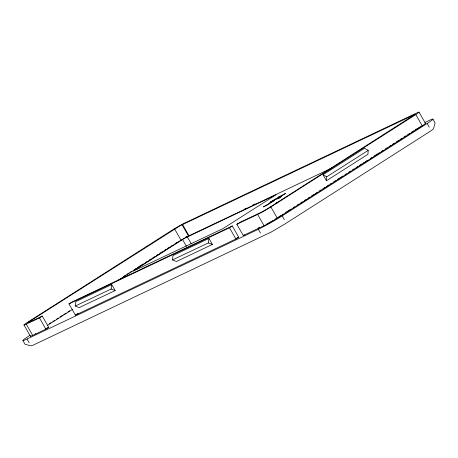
<?xml version="1.0" encoding="UTF-8"?>
<svg xmlns="http://www.w3.org/2000/svg" width="458" height="458" viewBox="0 0 458 458"><rect width="100%" height="100%" fill="white"/><g stroke="black" fill="none" stroke-linecap="round" stroke-linejoin="round"><path stroke-width="0.69" d="M326.445 180.75L326.703 176.817L368.198 150.361L364.516 148.295L323.022 174.75L326.445 180.75L367.94 154.294L368.198 150.361M75.232 306.059L75.793 301.604L111.729 284.567L115.153 290.567L79.217 307.604L75.232 306.059L111.168 289.015L115.153 290.567M111.168 289.015L111.729 284.567M172.448 259.949L173.01 255.501L208.945 238.458L212.369 244.458L176.433 261.501L172.448 259.949L208.384 242.906L212.369 244.458M208.384 242.906L208.945 238.458M276.455 203.134L277.617 202.293M420.742 126.345L421.114 126.082M235.887 239.024L238.727 237.21L232.309 225.96L71.809 302.08L68.963 303.894L75.381 315.144L235.887 239.024L229.469 227.769L68.963 303.894M424.99 123.437A10.815 0.658 -29.7 0 1 422.224 125.818L277.29 218.226A10.815 0.658 -29.7 0 1 264.037 225.674L243.267 235.521L236.855 224.271L239.694 222.456L260.459 212.609A6.486 0.395 -29.7 0 0 268.417 208.144L415.297 114.231L180.149 225.731L29.678 321.367A6.486 0.395 -29.7 0 0 29.106 322.329L42.273 316.089L48.691 327.338L45.846 329.153L32.684 335.393A10.815 0.658 -29.7 0 1 30.583 335.937M32.684 335.393L26.266 324.144L39.428 317.898L42.273 316.089M29.913 335.348L28.711 336.115A19.465 1.191 -29.7 0 0 26.999 339.017L29.14 342.767M49.269 323.812L51.073 322.661M52.882 321.51L54.685 320.365M56.489 319.215L58.292 318.064M60.095 316.913L62.5 315.379M63.702 314.612L66.112 313.077M67.916 311.927L69.719 310.776M123.242 276.655L125.647 275.121M126.849 274.353L129.253 272.819M130.456 272.052L131.658 271.285M134.068 269.751L135.871 268.6M137.675 267.449L143.085 263.997M145.495 262.468L146.697 261.701M149.102 260.167L150.905 259.016M152.709 257.865L154.512 256.715M156.315 255.564L158.119 254.413M159.928 253.263L162.332 251.728M164.136 250.578L165.939 249.427M167.141 248.665L169.546 247.131M171.349 245.98L172.557 245.213M174.962 243.679L177.366 242.145M47.506 325.34L72.736 309.253M117.786 280.536L181.03 240.21L187.248 236.62L332.451 167.702M182.513 239.511L133.072 271.193L222.92 228.616L276.077 194.787L184.305 238.423L182.513 239.511L186.458 246.433M75.381 315.144L78.221 313.329M229.469 227.769L232.309 225.96M279.884 196.528L278.418 197.221L285.534 193.476L280.754 196.287L281.475 196.161L278.51 198.268L276.592 199.178L278.504 197.833L277.663 198.096L269.836 202.379L279.884 196.528L280.542 197.679M236.855 224.271L257.619 214.424A10.815 0.658 -29.7 0 0 270.873 206.976L415.807 114.569A10.815 0.658 -29.7 0 0 416.763 112.96L185.41 222.68A10.815 0.658 -29.7 0 0 172.151 230.128L27.217 322.529A10.815 0.658 -29.7 0 0 26.266 324.144M243.267 235.521L244.406 234.794M274.829 219.393L277.239 217.859M278.441 217.092L280.846 215.558M282.048 214.791L283.25 214.023M285.655 212.489L291.07 209.037M293.475 207.503L294.677 206.735M297.082 205.201L298.885 204.056M300.694 202.905L302.498 201.755M304.301 200.604L306.104 199.453M307.908 198.303L309.711 197.152M311.514 196.001L313.925 194.467M315.127 193.7L317.531 192.165M319.335 191.015L321.138 189.864M322.942 188.713L325.352 187.179M326.554 186.417L328.959 184.883M330.161 184.116L331.363 183.349M333.767 181.815L335.571 180.664M337.38 179.513L342.79 176.061M345.195 174.527L346.397 173.759M348.807 172.225L350.61 171.074M352.414 169.924L354.217 168.779M356.021 167.628L357.824 166.477M359.627 165.327L362.038 163.792M363.24 163.025L364.442 162.258M365.003 161.897L367.247 160.466M370.396 158.474L372.199 157.323M374.009 156.167L379.424 152.714M381.233 151.564L383.037 150.407M385.447 148.873L387.25 147.722M389.06 146.571L390.863 145.415M392.672 144.264L394.475 143.114M396.285 141.963L398.695 140.429M399.897 139.656L402.307 138.121M404.111 136.971L405.92 135.82M407.723 134.669L409.532 133.513M411.336 132.362L413.746 130.828M414.948 130.061L417.358 128.521M418.56 127.753L419.763 126.986M26.999 339.017L258.352 229.298A19.465 1.191 -29.7 0 0 282.214 215.89L427.148 123.483A19.465 1.191 -29.7 0 0 428.86 120.586L424.984 122.423M325.913 171.498L330.687 168.819M244.818 208.796L246.112 208.184M252.57 205.121L255.158 203.896M45.554 328.827L48.691 327.338M236.792 238.126L238.727 237.21M258.066 228.038L259.325 227.443M277.273 202.871L276.621 203.152M323.022 174.75L326.703 176.817M432.959 119.074L435.089 123.007L433.468 128.87L431.241 130.656L284.126 224.5L271.113 232.091L33.085 345.183L30.938 345.876L25.041 344.279L22.9 340.529M427.148 123.483L429.289 127.238M419.036 112.118L425.453 123.368M415.807 114.569L422.224 125.818M278.848 197.192L279.5 198.343M282.214 215.89L284.355 219.64M270.873 206.976L277.29 218.226M257.619 214.424L264.037 225.674M258.352 229.298L260.488 233.048M182.565 224.489L188.982 235.744M182.049 224.741L188.467 235.996M187.282 236.826L191.232 243.753M174.613 228.96L181.03 240.21M39.428 317.898L45.846 329.153M23.988 324.985L30.405 336.235M185.393 237.318A10.815 0.658 -29.7 0 1 186.612 236.643M35.524 333.584A6.486 0.395 -29.7 0 1 35.077 333.785M272.916 220.567A6.486 0.395 -29.7 0 1 272.207 220.985M271.474 221.409A6.486 0.395 -29.7 0 1 270.002 222.233M269.293 222.622A6.486 0.395 -29.7 0 1 268.611 222.983M267.398 223.607A6.486 0.395 -29.7 0 1 266.877 223.859M263.482 206.879L267.38 204.949L274.645 200.238L263.482 206.879"/></g></svg>
